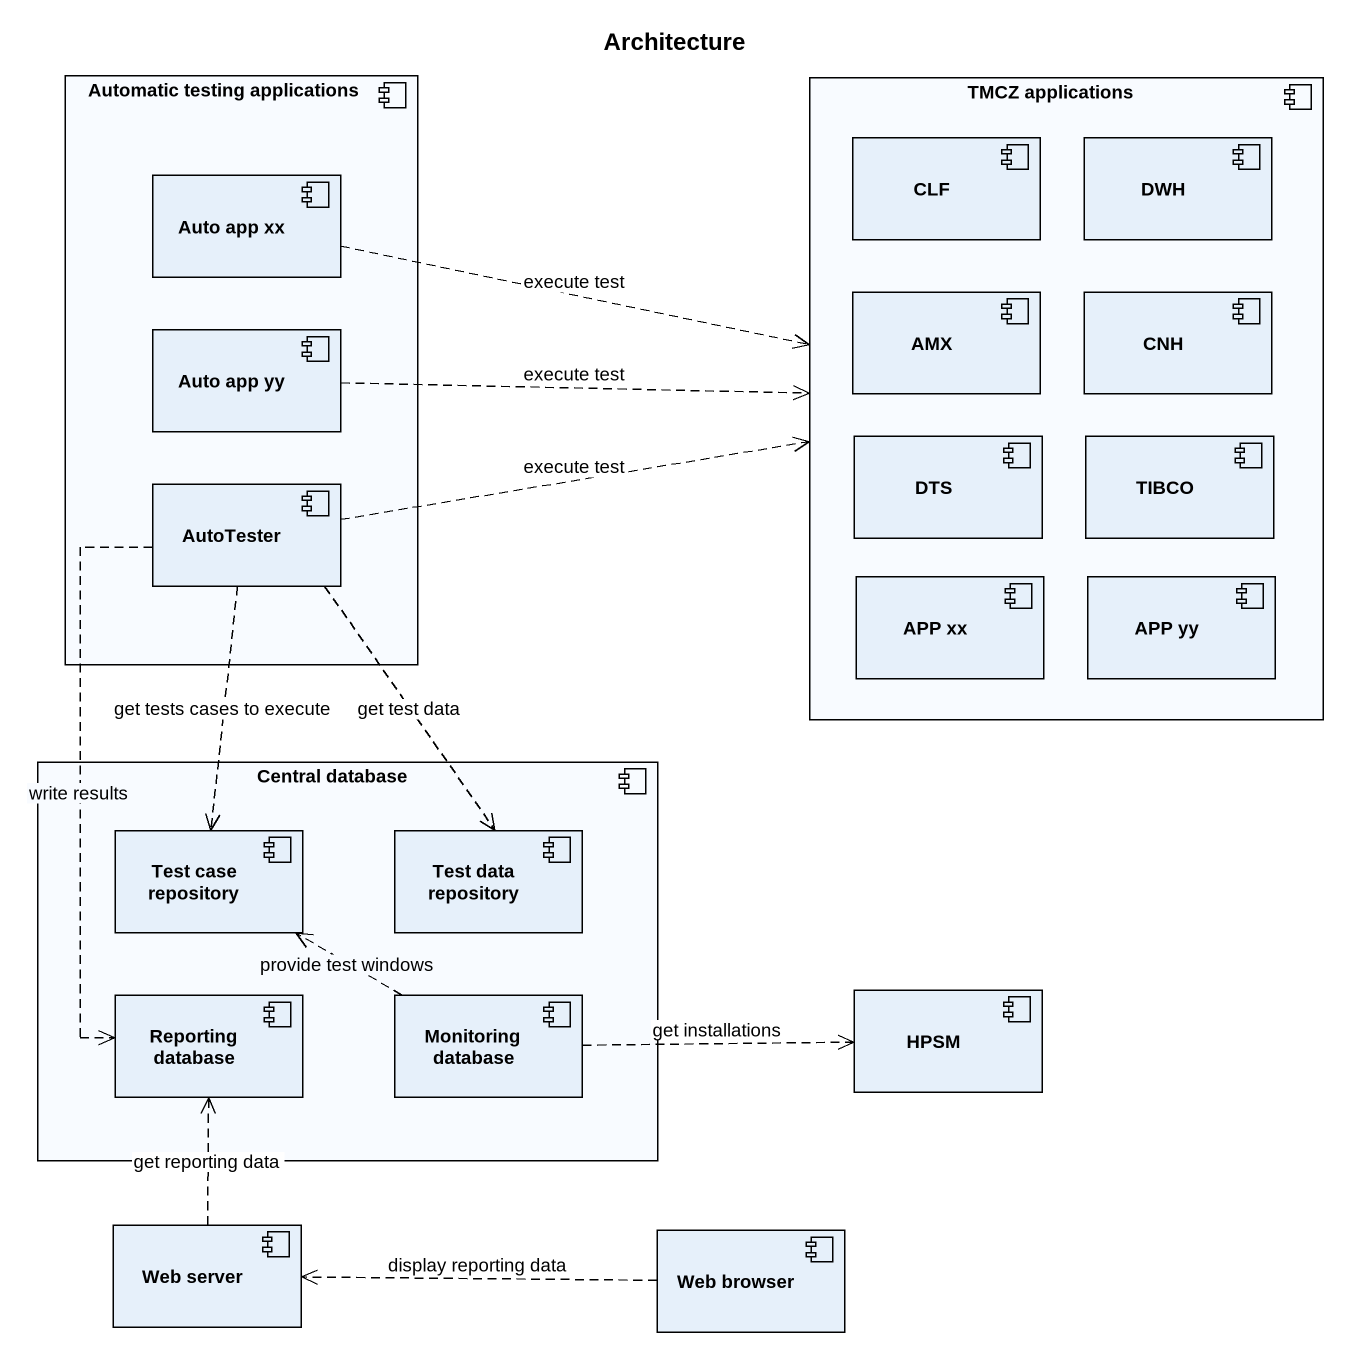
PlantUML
@startuml
title Architecture
component "Automatic testing applications" as Automatic_testing {
  component "Auto app xx" as Auto_app_xx
  component "Auto app yy" as Auto_app_yy
  component AutoTester
}
component "TMCZ applications" as TMCZ_applications {
  component CLF
  component DWH
  component AMX
  component CNH
  component DTS
  component TIBCO
  component "APP xx" as APP_xx
  component "APP yy" as APP_yy
}
component "Central database" as Central_database {
  component "Test case repository" as Test_case_repository
  component "Test data repository" as Test_data_repository
  component "Reporting database" as Reporting_database
  component "Monitoring database" as Monitoring_database
}
component HPSM
component "Web server" as Web_server
component "Web browser" as Web_browser
Auto_app_xx .right.> TMCZ_applications : execute test
Auto_app_yy .right.> TMCZ_applications : execute test
AutoTester .right.> TMCZ_applications : execute test
AutoTester ..> Test_case_repository : get tests cases to execute
AutoTester ..> Test_data_repository : get test data
AutoTester ..> Reporting_database : write results
Monitoring_database .left.> Test_case_repository : provide test windows
Monitoring_database .right.> HPSM : get installations
Web_server .up.> Reporting_database : get reporting data
Web_browser .left.> Web_server : display reporting data
@enduml
